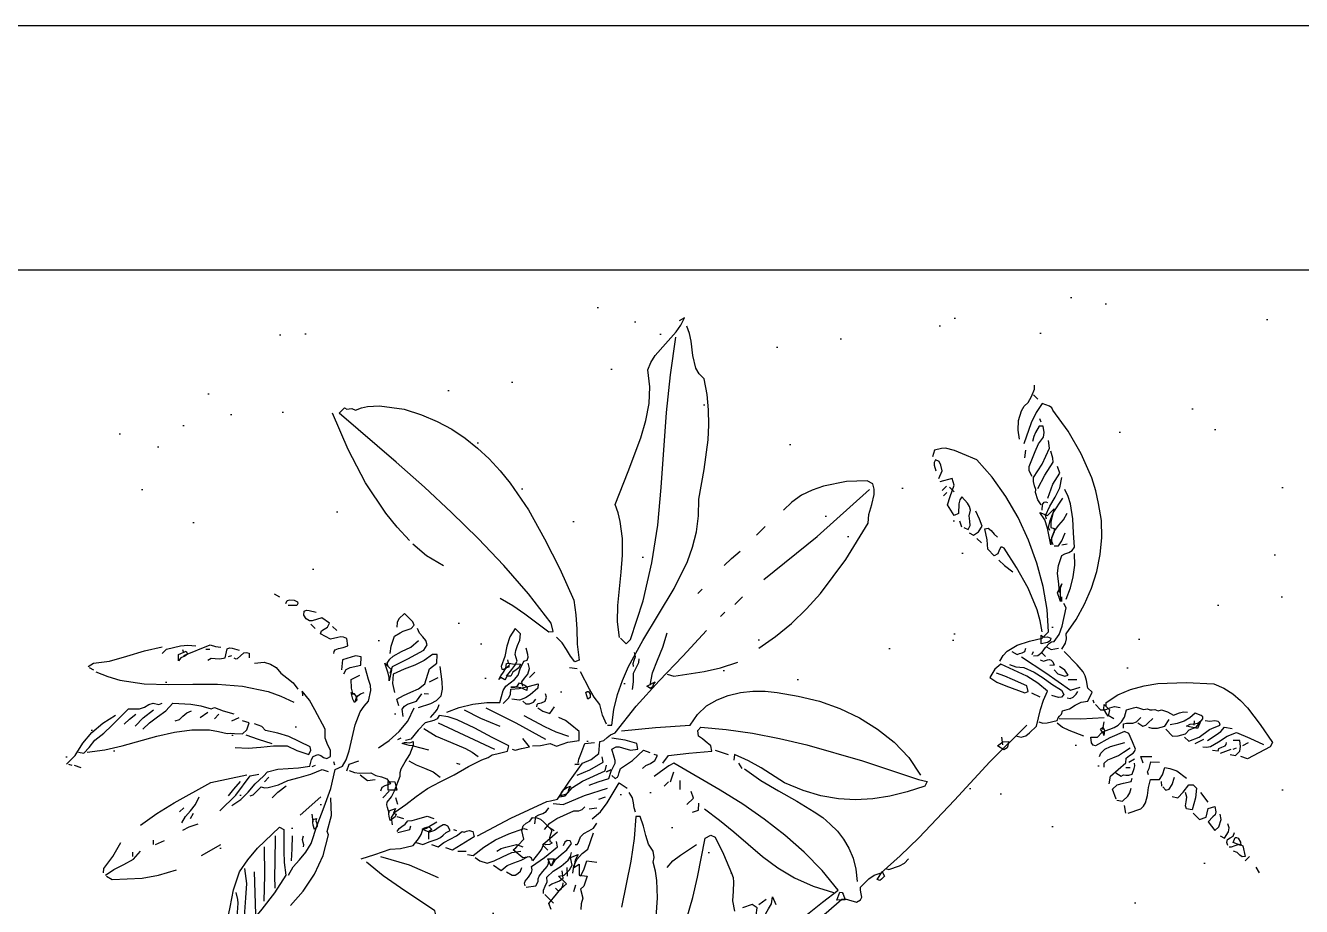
# Model space of a CAD drawing. Header units: inches. Extents: x 70 to 1974, y -315 to 363.
# Drawn here: x 1108.403 to 1108.925, y 212.257 to 212.618 of the extents above; entities that cross this region are included whole.
import ezdxf

# ---------------------------------------------------------------- set-up
doc = ezdxf.new("R2010")
doc.units = ezdxf.units.IN
doc.header["$MEASUREMENT"] = 0
doc.layers.add('DERAKHT', color=56, linetype='Continuous', lineweight=9)
doc.layers.add('PDF_0', color=3, linetype='Continuous')
doc.layers.add('Tree', color=91, linetype='Continuous')

# ---------------------------------------------------------------- blocks, each defined once
blk = doc.blocks.new('P057')
at = {"layer": 'Tree', "linetype": 'Continuous'}
for points in [[(-0.07204, 0.97209), (-0.07741, 0.97616), (-0.0825, 0.98139), (-0.08599, 0.98808), (-0.08687, 0.99201), (-0.08687, 0.99608), (-0.08817, 1.00088), (-0.09036, 1.0064), (-0.09254, 1.00858)], [(-0.08817, 1.00291), (-0.08352, 1.00291)], [(0.06086, 0.88383), (0.0597, 0.88892), (0.05796, 0.89182), (0.05504, 0.89415), (0.05286, 0.90695), (0.04923, 0.91945), (0.04443, 0.93167), (0.03847, 0.94315), (0.03135, 0.95391), (0.0232, 0.9638), (0.01389, 0.97252), (0.00357, 0.97994), (-0.00471, 0.98517), (-0.01358, 0.98983), (-0.03176, 0.99695), (-0.05066, 1.00189), (-0.06971, 1.00509), (-0.0716, 1.00567), (-0.07378, 1.00538), (-0.07887, 1.00291), (-0.07727, 0.99506), (-0.07451, 0.98706), (-0.06738, 0.97209)], [(-0.06971, 0.99258), (-0.07204, 0.9936)], [(-0.04572, 0.95929), (-0.05022, 0.9606), (-0.05255, 0.96278), (-0.05735, 0.97383), (-0.05953, 0.97979), (-0.0604, 0.98575), (-0.06258, 0.98866), (-0.06636, 0.99142), (-0.06854, 0.98924), (-0.06709, 0.98401), (-0.06593, 0.9811), (-0.06389, 0.97776)], [(-0.02609, 0.94896), (-0.03045, 0.94984), (-0.0354, 0.95246), (-0.03685, 0.9542), (-0.03946, 0.95551), (-0.04223, 0.95726), (-0.04455, 0.95929), (-0.04702, 0.97092), (-0.05139, 0.98328), (-0.05604, 0.98677)], [(-0.03641, 0.95595), (-0.03976, 0.96642), (-0.04223, 0.97776), (-0.04441, 0.97965), (-0.04921, 0.98241)], [(-0.02609, 0.95595), (-0.03074, 0.96613), (-0.03292, 0.97543), (-0.03758, 0.97776)], [(-0.01576, 0.94431), (-0.01824, 0.94562), (-0.02071, 0.95289), (-0.0226, 0.96045), (-0.02507, 0.96772), (-0.02958, 0.97427)], [(-0.05938, 0.96511), (-0.06287, 0.96962)], [(0.02975, 0.91247), (0.02509, 0.91654), (0.01855, 0.92149), (0.01506, 0.926), (0.01157, 0.93312), (0.0123, 0.93573), (0.01361, 0.93835), (0.01448, 0.94126), (0.01389, 0.94431), (0.00575, 0.95115), (-0.0021, 0.95827), (-0.01097, 0.96496), (-0.01606, 0.96758), (-0.02173, 0.96962)], [(-0.00791, 0.93995), (-0.01024, 0.94097), (-0.01315, 0.94548), (-0.01547, 0.95115), (-0.01824, 0.96395)], [(-0.02274, 0.94678), (-0.02551, 0.94984), (-0.0258, 0.95202), (-0.02522, 0.95304), (-0.02391, 0.95362)], [(0.00008, 0.93312), (-0.01038, 0.93995), (-0.0162, 0.94286), (-0.02274, 0.94431), (-0.01707, 0.94678), (-0.01707, 0.95362), (-0.01387, 0.94795), (-0.01184, 0.9449), (-0.00893, 0.94213), (-0.00675, 0.94329), (-0.00486, 0.94155), (-0.0037, 0.93864), (-0.00239, 0.93544), (0.00008, 0.93312)], [(0.00139, 0.93414), (-0.00108, 0.9353), (-0.00326, 0.93748), (-0.00544, 0.94228), (-0.00602, 0.94751), (-0.00632, 0.95289), (-0.00791, 0.95827)], [(0.11451, 0.87699), (0.11233, 0.87918), (0.11451, 0.88921), (0.11843, 0.8988), (0.12353, 0.90782), (0.12963, 0.91625), (0.14402, 0.93181), (0.15915, 0.94562), (0.16686, 0.94868), (0.17441, 0.95042), (0.18212, 0.951), (0.18968, 0.95071), (0.2051, 0.94853), (0.22094, 0.94562), (0.2221, 0.94213), (0.21644, 0.92381), (0.21178, 0.92149)], [(0.00241, 0.93414), (0.00474, 0.93646), (0.00386, 0.94082), (0.00139, 0.94678)], [(0.00575, 0.93879), (0.00822, 0.94213)], [(0.0344, 0.84486), (0.03324, 0.84951), (0.03309, 0.85402), (0.03527, 0.86245), (0.03963, 0.87088), (0.04472, 0.87918), (0.04472, 0.88601), (0.03222, 0.89692), (0.01797, 0.90695), (0.00241, 0.91596), (-0.01417, 0.92367), (-0.03147, 0.93006), (-0.04892, 0.93472), (-0.06636, 0.93777), (-0.08352, 0.93879), (-0.09443, 0.93442), (-0.10039, 0.93195), (-0.10635, 0.92847), (-0.10824, 0.92628), (-0.111, 0.92149), (-0.10867, 0.91698)], [(0.03673, 0.91247), (0.03309, 0.92061), (0.02873, 0.92803), (0.02349, 0.93486), (0.01724, 0.94097)], [(0.18561, 0.91247), (0.18721, 0.92003), (0.18794, 0.92425), (0.18779, 0.92847), (0.19244, 0.93181)], [(0.18663, 0.90665), (0.18881, 0.9084), (0.19041, 0.91087), (0.19215, 0.91756), (0.1939, 0.92498), (0.19681, 0.93181), (0.20684, 0.93588), (0.21745, 0.93995)], [(0.20713, 0.92847), (0.20844, 0.93312)], [(0.15784, 0.89633), (0.16496, 0.89633), (0.16787, 0.89953), (0.17063, 0.90433), (0.17049, 0.90854), (0.17282, 0.91349), (0.1718, 0.92149), (0.17078, 0.9225), (0.16933, 0.92221), (0.16496, 0.92032), (0.16453, 0.91523), (0.16322, 0.91029), (0.16089, 0.90549), (0.15784, 0.90098)], [(0.1718, 0.90215), (0.1763, 0.90215), (0.1795, 0.90985), (0.18095, 0.91931), (0.18227, 0.9228), (0.1843, 0.92716), (0.1827, 0.92803), (0.1814, 0.92803), (0.17922, 0.92657), (0.17703, 0.92381), (0.17412, 0.92149)], [(0.20495, 0.91698), (0.20844, 0.91931), (0.20844, 0.92381), (0.2064, 0.92672), (0.20277, 0.92963), (0.19928, 0.92614)], [(0.20379, 0.92149), (0.20495, 0.92381)], [(-0.09384, 0.90898), (-0.09603, 0.91465), (-0.09981, 0.91713), (-0.10257, 0.91814), (-0.10533, 0.91698), (-0.10475, 0.91494), (-0.1033, 0.91364), (-0.09937, 0.91131)], [(-0.05473, 0.89633), (-0.05139, 0.89749), (-0.05255, 0.90084), (-0.05502, 0.90287), (-0.05808, 0.9052), (-0.0604, 0.90898), (-0.06302, 0.91029), (-0.06578, 0.91101), (-0.07204, 0.91131), (-0.07145, 0.90869), (-0.06986, 0.90607), (-0.06505, 0.90098), (-0.06636, 0.89749), (-0.07538, 0.89967), (-0.07843, 0.90534), (-0.08222, 0.91349), (-0.08687, 0.91596), (-0.09152, 0.90782)], [(0.03512, 0.90826), (0.03367, 0.90898), (0.02888, 0.91131), (0.0264, 0.91814), (0.02786, 0.91509), (0.03018, 0.91262), (0.03512, 0.90826)], [(0.15682, 0.83788), (0.15348, 0.84253), (0.1545, 0.85751), (0.15232, 0.86027), (0.15261, 0.86333), (0.15333, 0.86667), (0.15318, 0.86827), (0.15232, 0.87002), (0.14694, 0.87234), (0.14068, 0.87467), (0.13733, 0.87351), (0.13297, 0.86245), (0.12948, 0.85067), (0.12803, 0.8498), (0.12585, 0.8501), (0.12251, 0.85285), (0.12599, 0.85634), (0.12599, 0.861), (0.12673, 0.86376), (0.12832, 0.86682), (0.12978, 0.87002), (0.1305, 0.87351), (0.1305, 0.87699), (0.12963, 0.88106), (0.12701, 0.88601), (0.12948, 0.89066), (0.13065, 0.89255), (0.13297, 0.89372), (0.13574, 0.89502), (0.13733, 0.89749), (0.13923, 0.89808), (0.14039, 0.89939), (0.1417, 0.90098), (0.14417, 0.90215), (0.14533, 0.90433), (0.14955, 0.90651), (0.1545, 0.90782), (0.15653, 0.91233), (0.15813, 0.91494), (0.16031, 0.91698)], [(0.16715, 0.90898), (0.16802, 0.91189), (0.16991, 0.91407), (0.17151, 0.9164), (0.1718, 0.91931), (0.17412, 0.91349), (0.16715, 0.90898)], [(0.17063, 0.91349), (0.16845, 0.91596)], [(0.19346, 0.91), (0.19681, 0.91247), (0.19594, 0.91436), (0.19681, 0.91654), (0.19782, 0.91901), (0.19768, 0.92032), (0.19681, 0.92149)], [(0.19928, 0.91247), (0.20277, 0.92032)], [(-0.0857, 0.90433), (-0.0857, 0.90898)], [(-0.08352, 0.91), (-0.07887, 0.91)], [(-0.08222, 0.90215), (-0.08222, 0.90564)], [(-0.04921, 0.89633), (-0.04572, 0.89749), (-0.04484, 0.90157), (-0.04572, 0.90665), (-0.05095, 0.90898), (-0.05706, 0.91131)], [(0.04138, 0.88252), (0.03469, 0.88732), (0.02713, 0.89153), (0.01099, 0.89808), (-0.00602, 0.90302), (-0.02274, 0.90665), (-0.02434, 0.90622), (-0.02492, 0.90534), (-0.0242, 0.90302), (-0.02304, 0.90026), (-0.02391, 0.89749), (-0.03074, 0.89749), (-0.03612, 0.90215), (-0.04325, 0.90665), (-0.04164, 0.90883), (-0.03888, 0.90913), (-0.0354, 0.90883), (-0.03205, 0.90898)], [(0.03571, 0.90898), (0.03324, 0.91131)], [(0.04937, 0.86536), (0.05156, 0.86783), (0.05214, 0.87176), (0.05141, 0.87626), (0.05112, 0.88048), (0.05156, 0.88238), (0.05286, 0.88383), (0.0517, 0.89023), (0.04894, 0.89619), (0.04138, 0.90782), (0.03789, 0.90898)], [(0.18095, 0.90433), (0.18314, 0.91131)], [(-0.05604, 0.89531), (-0.0604, 0.89749)], [(-0.04223, 0.89749), (-0.03758, 0.89749)], [(-0.01925, 0.89749), (-0.01329, 0.89764), (-0.00559, 0.8988)], [(0.13966, 0.88499), (0.14417, 0.88601), (0.14533, 0.88805), (0.14519, 0.89023), (0.14533, 0.89531)], [(0.14766, 0.88848), (0.14999, 0.8895), (0.15289, 0.8927), (0.15566, 0.89749), (0.1545, 0.90316)], [(0.13501, 0.87467), (0.13283, 0.87699), (0.13399, 0.87903), (0.13559, 0.88048), (0.13733, 0.88223), (0.1385, 0.88499), (0.1385, 0.8895)], [(0.04719, 0.87569), (0.04254, 0.88034), (0.04443, 0.88019), (0.0456, 0.88121), (0.0469, 0.88266), (0.04937, 0.88383), (0.05039, 0.88193), (0.04996, 0.87975), (0.04719, 0.87569)], [(0.05156, 0.87699), (0.05548, 0.87816), (0.05853, 0.88252)], [(0.08703, 0.83337), (0.08994, 0.83483), (0.09197, 0.8373), (0.09604, 0.84384), (0.09517, 0.84559), (0.09502, 0.84733), (0.09488, 0.84937), (0.09386, 0.85169), (0.09633, 0.85634), (0.0975, 0.86129), (0.09895, 0.86609), (0.10201, 0.87002), (0.09953, 0.87699), (0.09502, 0.87699), (0.09052, 0.88034), (0.08732, 0.88208), (0.08412, 0.8831), (0.07714, 0.88368), (0.06319, 0.88383)], [(0.08019, 0.87132), (0.08484, 0.87569)], [(0.10768, 0.87234), (0.1132, 0.87234), (0.11567, 0.87481), (0.11698, 0.87816), (0.11887, 0.88136), (0.12251, 0.88383)], [(0.12061, 0.87278), (0.11786, 0.87351), (0.11466, 0.87438), (0.11233, 0.87699), (0.11786, 0.87699), (0.12061, 0.87278)], [(0.17282, 0.86318), (0.17063, 0.86434), (0.16976, 0.86696), (0.16715, 0.87132), (0.1718, 0.87569)], [(0.18212, 0.83236), (0.18663, 0.84137), (0.18663, 0.84428), (0.18605, 0.8469), (0.18314, 0.85184), (0.1795, 0.85664), (0.1763, 0.86202), (0.18095, 0.86667), (0.18009, 0.87074), (0.17747, 0.87569), (0.18067, 0.87772), (0.18561, 0.88034), (0.19463, 0.8815)], [(0.18663, 0.86434), (0.18997, 0.86434), (0.19128, 0.86667), (0.19041, 0.87074), (0.18779, 0.87569)], [(0.19681, 0.86434), (0.2003, 0.86667), (0.20015, 0.87249), (0.19928, 0.87918), (0.20146, 0.8815), (0.20495, 0.8815), (0.2096, 0.87598), (0.21411, 0.86783), (0.21062, 0.86536), (0.20858, 0.86652), (0.20684, 0.869), (0.2048, 0.87176), (0.20146, 0.87351)], [(0.21862, 0.88034), (0.2096, 0.8815)], [(0.21644, 0.86667), (0.22327, 0.86667), (0.22559, 0.87132), (0.2221, 0.87699), (0.22429, 0.8815), (0.22777, 0.87918), (0.22894, 0.87743), (0.22879, 0.8751), (0.22894, 0.87002), (0.23708, 0.86885), (0.23723, 0.87307), (0.23461, 0.87816), (0.23126, 0.88034)], [(0.24275, 0.86885), (0.2461, 0.87002), (0.24493, 0.87554), (0.24319, 0.87801), (0.24043, 0.87918)], [(0.25177, 0.86783), (0.24959, 0.86885), (0.24843, 0.87088), (0.249, 0.87307), (0.24959, 0.87554), (0.24843, 0.87816)], [(0.25308, 0.87234), (0.25148, 0.87598), (0.2522, 0.8767), (0.25337, 0.87699), (0.25657, 0.87626), (0.2586, 0.87467), (0.25308, 0.87234)], [(0.25308, 0.86783), (0.25439, 0.86914), (0.25555, 0.87176), (0.25715, 0.87452), (0.25991, 0.87569), (0.26674, 0.87132), (0.26529, 0.86929), (0.26311, 0.86914), (0.26049, 0.86914), (0.25773, 0.86783)], [(-0.09937, 0.72461), (-0.09661, 0.73973), (-0.09515, 0.755), (-0.09486, 0.77056), (-0.09574, 0.78597), (-0.1001, 0.81723), (-0.10751, 0.8482), (-0.11173, 0.85315), (-0.11536, 0.85984), (-0.11958, 0.86638), (-0.12235, 0.86914), (-0.12584, 0.87132), (-0.13034, 0.87002), (-0.14081, 0.85867), (-0.15055, 0.84413), (-0.15448, 0.83613), (-0.15739, 0.8277), (-0.15884, 0.81912), (-0.15898, 0.81054)], [(-0.13281, 0.76358), (-0.12743, 0.81418), (-0.12467, 0.86667)], [(0.03571, 0.85634), (0.04007, 0.85751), (0.04079, 0.85925), (0.04196, 0.861), (0.04254, 0.86303), (0.04138, 0.86536)], [(0.04356, 0.85852), (0.06493, 0.86303), (0.08703, 0.86667), (0.09052, 0.87351)], [(0.04821, 0.86536), (0.04719, 0.86783)], [(0.05156, 0.87132), (0.05621, 0.87132)], [(0.05504, 0.86667), (0.05752, 0.86798), (0.05897, 0.87059), (0.05984, 0.87176), (0.06115, 0.87249), (0.0629, 0.87234), (0.06537, 0.87132), (0.06319, 0.86885)], [(0.06784, 0.86885), (0.07176, 0.86885), (0.0767, 0.87132), (0.07787, 0.87351), (0.07365, 0.87438), (0.06886, 0.87351)], [(0.08921, 0.861), (0.09124, 0.86216), (0.09212, 0.86464), (0.09226, 0.86769), (0.09168, 0.87002)], [(0.09604, 0.84602), (0.10768, 0.85722), (0.11916, 0.87002)], [(0.10637, 0.87234), (0.10419, 0.87351)], [(0.12018, 0.87351), (0.12483, 0.87467)], [(0.12483, 0.86318), (0.12134, 0.86783)], [(0.13733, 0.84718), (0.13632, 0.84951), (0.13632, 0.85387), (0.13792, 0.85824), (0.14315, 0.86783)], [(0.14533, 0.84384), (0.14315, 0.84602), (0.14345, 0.84966), (0.14504, 0.85358), (0.14679, 0.8578), (0.14766, 0.86202), (0.14882, 0.86783)], [(0.1638, 0.86667), (0.15915, 0.86885), (0.16496, 0.87467)], [(0.18561, 0.86434), (0.18314, 0.86667)], [(0.26893, 0.86885), (0.26893, 0.87351)], [(0.28288, 0.87002), (0.27823, 0.87132)], [(-0.17833, 0.657), (-0.18763, 0.66427), (-0.19606, 0.67285), (-0.21191, 0.69219), (-0.22005, 0.70178), (-0.22907, 0.71065), (-0.2391, 0.71851), (-0.24463, 0.72185), (-0.25073, 0.72461), (-0.2612, 0.74889), (-0.27226, 0.77347), (-0.27865, 0.7851), (-0.28592, 0.79571), (-0.29435, 0.80502), (-0.30439, 0.81272), (-0.30671, 0.8184), (-0.30817, 0.82421), (-0.30889, 0.83584), (-0.30947, 0.84777), (-0.31049, 0.85373), (-0.31253, 0.85969), (-0.31369, 0.85518)], [(-0.13834, 0.60437), (-0.13616, 0.60669), (-0.14328, 0.61599), (-0.14925, 0.62574), (-0.15419, 0.63577), (-0.15826, 0.64624), (-0.16451, 0.66761), (-0.16974, 0.68957), (-0.17527, 0.71153), (-0.18254, 0.73276), (-0.18748, 0.74308), (-0.19344, 0.75311), (-0.20072, 0.76256), (-0.20944, 0.77158), (-0.22223, 0.79019), (-0.2359, 0.80778), (-0.24332, 0.81607), (-0.25146, 0.82377), (-0.26018, 0.83119), (-0.27007, 0.83788), (-0.27531, 0.83788), (-0.27996, 0.83904), (-0.28839, 0.84413), (-0.29683, 0.85082), (-0.30162, 0.85387), (-0.30686, 0.85634)], [(0.04138, 0.8482), (0.04589, 0.85038), (0.05068, 0.85416), (0.05839, 0.85722), (0.0661, 0.85882), (0.07409, 0.86013), (0.08237, 0.86202), (0.08586, 0.861), (0.08601, 0.85824), (0.0847, 0.85664), (0.08019, 0.85416)], [(0.12846, 0.86042), (0.12716, 0.86129), (0.12353, 0.86202), (0.12353, 0.86434), (0.12614, 0.86362), (0.1276, 0.86172), (0.12846, 0.86042)], [(0.1545, 0.84718), (0.15915, 0.8482), (0.15973, 0.8501), (0.16104, 0.85126), (0.16264, 0.85271), (0.1638, 0.85518), (0.16191, 0.85911), (0.16074, 0.86085), (0.15915, 0.86202)], [(0.15566, 0.85969), (0.15682, 0.86434)], [(0.15682, 0.85518), (0.15915, 0.85751)], [(0.08237, 0.81389), (0.08586, 0.81607), (0.08761, 0.81912), (0.0879, 0.82261), (0.08819, 0.82989), (0.0815, 0.84079), (0.07801, 0.84733), (0.07554, 0.85416), (0.06624, 0.85329), (0.05679, 0.85111), (0.03673, 0.84384), (0.03614, 0.83788), (0.03789, 0.83105), (0.04414, 0.83221), (0.05068, 0.83497), (0.06435, 0.84137), (0.06537, 0.84384), (0.06188, 0.84602), (0.05097, 0.8418), (0.04516, 0.83962), (0.03905, 0.83672)], [(0.06784, 0.84486), (0.07452, 0.84718)], [(0.09735, 0.84253), (0.1023, 0.84312), (0.10724, 0.84471), (0.11786, 0.84951)], [(0.16845, 0.83337), (0.16148, 0.83672), (0.16148, 0.84137), (0.16394, 0.84559), (0.16715, 0.85067), (0.16598, 0.85285)], [(0.16947, 0.83337), (0.17282, 0.8357), (0.1731, 0.84108), (0.17253, 0.84398), (0.17063, 0.84718)], [(-0.17745, 0.657), (-0.17149, 0.657), (-0.17149, 0.66165), (-0.18501, 0.6887), (-0.20057, 0.71327), (-0.21744, 0.73625), (-0.23532, 0.75791), (-0.27196, 0.80022), (-0.28985, 0.82203), (-0.30686, 0.84486)], [(0.18095, 0.83105), (0.1763, 0.83454)], [(0.06537, 0.57456), (0.07031, 0.58954), (0.0735, 0.60509), (0.07554, 0.6208), (0.0767, 0.63635), (0.07816, 0.6381), (0.08048, 0.63941), (0.08586, 0.64232), (0.08703, 0.64566), (0.08615, 0.6477), (0.08412, 0.64915), (0.08179, 0.6506), (0.08019, 0.65249), (0.08019, 0.66122), (0.08107, 0.66573), (0.08354, 0.67067), (0.0847, 0.68971), (0.08499, 0.70906), (0.08383, 0.74773), (0.08237, 0.78655), (0.08237, 0.82538)], [(0.08019, 0.8024), (0.07554, 0.80589)], [(0.07787, 0.79891), (0.07874, 0.80385), (0.08136, 0.80705), (0.08339, 0.80458), (0.08412, 0.80299), (0.08354, 0.80022), (0.07787, 0.79891)], [(-0.16015, 0.78307), (-0.16015, 0.79208)], [(-0.16116, 0.74991), (-0.16102, 0.75747), (-0.16015, 0.76591)], [(-0.13499, 0.73494), (-0.13499, 0.74308), (-0.13499, 0.73494)], [(-0.12816, 0.60887), (-0.11202, 0.6285), (-0.09501, 0.64799), (-0.09676, 0.65744), (-0.09646, 0.6666), (-0.09413, 0.67547), (-0.0905, 0.68376), (-0.08556, 0.69175), (-0.07974, 0.69888), (-0.0732, 0.70542), (-0.06636, 0.71094), (-0.05328, 0.72025), (-0.03946, 0.72868), (-0.02478, 0.73566), (-0.00966, 0.74104), (0.0059, 0.74468), (0.0216, 0.74642), (0.0373, 0.74613), (0.05286, 0.74308)], [(-0.08919, 0.61353), (-0.09036, 0.6205), (-0.0809, 0.63257), (-0.06971, 0.64566), (-0.0732, 0.64799), (-0.07843, 0.6474), (-0.08134, 0.64726), (-0.08469, 0.64668), (-0.08817, 0.64915), (-0.08817, 0.65249), (-0.07363, 0.66471), (-0.05779, 0.67648), (-0.04078, 0.68797), (-0.02304, 0.69902), (0.01477, 0.71996), (0.05403, 0.73959), (0.0597, 0.74308), (0.06086, 0.73959), (0.05461, 0.72723), (0.04778, 0.71574), (0.04022, 0.70527), (0.03163, 0.69568), (0.02204, 0.68724), (0.01128, 0.67954), (-0.00093, 0.67299), (-0.01474, 0.66732), (-0.03496, 0.66296), (-0.04543, 0.65991), (-0.05604, 0.65598), (-0.05357, 0.65249)], [(-0.16015, 0.72127), (-0.16015, 0.72592)], [(-0.13616, 0.72127), (-0.13616, 0.72592)], [(-0.14866, 0.47744), (-0.14038, 0.50433), (-0.13034, 0.53224), (-0.12859, 0.53442), (-0.12584, 0.53908), (-0.12903, 0.55478), (-0.13151, 0.57121), (-0.12903, 0.57761), (-0.12816, 0.58488), (-0.13383, 0.59172), (-0.13223, 0.59448), (-0.13208, 0.59768), (-0.13179, 0.60102), (-0.13034, 0.60437), (-0.13339, 0.62952), (-0.13456, 0.65496), (-0.13514, 0.68056), (-0.13616, 0.70629)], [(-0.13383, 0.66282), (-0.12932, 0.66514), (-0.11566, 0.68361), (-0.10911, 0.69422), (-0.10286, 0.70629)], [(0.08354, 0.67532), (0.08586, 0.67663), (0.0895, 0.68419), (0.09066, 0.68826), (0.09052, 0.69248)], [(-0.26193, 0.61483), (-0.25146, 0.6176), (-0.2407, 0.61963), (-0.2186, 0.62268), (-0.21642, 0.62516), (-0.22195, 0.6285), (-0.24942, 0.63199), (-0.27705, 0.63388), (-0.30482, 0.63461), (-0.3326, 0.63432), (-0.36037, 0.6333), (-0.38828, 0.63155), (-0.44412, 0.62734), (-0.44412, 0.63301), (-0.44223, 0.63359), (-0.44121, 0.6349), (-0.4399, 0.6365), (-0.43728, 0.63766), (-0.43525, 0.64203), (-0.43278, 0.64595), (-0.42681, 0.65249), (-0.41955, 0.65816), (-0.41199, 0.66383), (-0.40006, 0.66994), (-0.38828, 0.6746), (-0.3765, 0.67823), (-0.36473, 0.68056), (-0.35281, 0.68186), (-0.34103, 0.6823), (-0.32911, 0.68186), (-0.31733, 0.68056), (-0.29348, 0.67619), (-0.26978, 0.6695), (-0.24593, 0.66151), (-0.22195, 0.65249), (-0.21322, 0.64595), (-0.20522, 0.63868), (-0.19708, 0.63112), (-0.18763, 0.62385), (-0.18894, 0.6205), (-0.19417, 0.62123), (-0.19984, 0.62268), (-0.20566, 0.62399), (-0.21177, 0.62385)], [(-0.13718, 0.64799), (-0.14241, 0.65569), (-0.14633, 0.665), (-0.15041, 0.67474), (-0.15564, 0.68448)], [(-0.04325, 0.65351), (-0.02856, 0.65598), (-0.01373, 0.65976), (0.00125, 0.66412), (0.01608, 0.66776), (0.02364, 0.66907), (0.03106, 0.66965), (0.03861, 0.66965), (0.04603, 0.66863), (0.05359, 0.66675), (0.06101, 0.66369), (0.06828, 0.65933), (0.07554, 0.65351)], [(0.08484, 0.66514), (0.08354, 0.67198), (0.08703, 0.67067), (0.08717, 0.66761), (0.08688, 0.66587), (0.08484, 0.66514)], [(-0.15564, 0.64915), (-0.15739, 0.65031), (-0.15855, 0.65264), (-0.15986, 0.6554), (-0.16248, 0.657)], [(-0.14401, 0.63635), (-0.14764, 0.64101), (-0.15215, 0.64566), (-0.15404, 0.65119), (-0.15492, 0.6538), (-0.1568, 0.65598)], [(-0.13834, 0.64566), (-0.13616, 0.65249), (-0.13587, 0.65046), (-0.13499, 0.64828), (-0.13514, 0.64639), (-0.13834, 0.64566)], [(-0.06854, 0.64799), (-0.05938, 0.65249)], [(-0.04455, 0.65249), (-0.04921, 0.65351)], [(0.06188, 0.54155), (0.06784, 0.55275), (0.0661, 0.55638), (0.06522, 0.55987), (0.0645, 0.56729), (0.06304, 0.575), (0.06144, 0.57892), (0.05853, 0.5827), (0.06377, 0.59637), (0.06653, 0.61018), (0.06813, 0.62429), (0.07002, 0.63883), (0.05112, 0.64086), (0.03207, 0.64115), (0.01288, 0.63999), (-0.00632, 0.63752), (-0.02551, 0.63403), (-0.04484, 0.62967), (-0.08352, 0.6192), (-0.08469, 0.61542), (-0.08556, 0.61106), (-0.08687, 0.60204)], [(0.07452, 0.63301), (0.07205, 0.63883), (0.07322, 0.63985), (0.07467, 0.63955), (0.07889, 0.63766), (0.07452, 0.63301)], [(-0.04325, 0.61134), (-0.02943, 0.61338), (-0.01562, 0.61469), (0.0123, 0.61687), (0.0264, 0.61905), (0.0405, 0.6224), (0.05476, 0.62778), (0.06886, 0.63534)], [(-0.34001, 0.59739), (-0.35353, 0.59797), (-0.36706, 0.59927), (-0.39366, 0.60451), (-0.42042, 0.61294), (-0.44761, 0.62385)], [(-0.18894, 0.61483), (-0.18428, 0.61818)], [(-0.13965, 0.60437), (-0.14648, 0.60698), (-0.15331, 0.61134), (-0.16015, 0.61207), (-0.16698, 0.61396), (-0.1808, 0.61818)], [(-0.16248, 0.60771), (-0.16713, 0.61018), (-0.16684, 0.61149), (-0.16611, 0.61207), (-0.16393, 0.61163), (-0.16218, 0.60989), (-0.16248, 0.60771)], [(-0.11653, 0.56307), (-0.11362, 0.56962), (-0.10969, 0.57688), (-0.11217, 0.58212), (-0.11435, 0.58837), (-0.1158, 0.58983), (-0.11813, 0.59113), (-0.12351, 0.59404), (-0.12249, 0.59739), (-0.12089, 0.59913), (-0.11856, 0.60044), (-0.11318, 0.60335), (-0.10969, 0.60771), (-0.11318, 0.61018), (-0.12118, 0.60582), (-0.12932, 0.59986)], [(-0.10969, 0.58023), (-0.10635, 0.58023), (-0.10562, 0.58226), (-0.1062, 0.58386), (-0.10751, 0.58561), (-0.10867, 0.58837), (-0.10664, 0.59884), (-0.10635, 0.61018), (-0.10184, 0.61236)], [(-0.09719, 0.59986), (-0.09704, 0.60335), (-0.09574, 0.60684), (-0.09486, 0.61062), (-0.09603, 0.61483), (-0.09835, 0.61353)], [(-0.07538, 0.60771), (-0.07887, 0.61483)], [(-0.06636, 0.60887), (-0.07102, 0.61353)], [(-0.05473, 0.60437), (-0.05473, 0.61134), (-0.05938, 0.61353)], [(-0.0479, 0.60335), (-0.04572, 0.60771), (-0.04921, 0.61134)], [(-0.33652, 0.59739), (-0.32314, 0.5984), (-0.30904, 0.60204)], [(-0.21744, 0.57688), (-0.21816, 0.58328), (-0.2186, 0.58706), (-0.21976, 0.59055), (-0.22427, 0.59303), (-0.22616, 0.5955), (-0.22776, 0.59899), (-0.2295, 0.60291), (-0.23227, 0.60669), (-0.23794, 0.60669), (-0.23649, 0.59957), (-0.233, 0.59303), (-0.22878, 0.58648), (-0.22543, 0.57921), (-0.22354, 0.57819), (-0.22267, 0.57936), (-0.22195, 0.58168), (-0.22078, 0.58372)], [(-0.23009, 0.52657), (-0.22587, 0.53559), (-0.22034, 0.54446), (-0.21395, 0.55275), (-0.20711, 0.55973), (-0.21177, 0.56772), (-0.21249, 0.57136), (-0.21206, 0.57529), (-0.21147, 0.5795), (-0.21177, 0.58372), (-0.2141, 0.58808), (-0.21642, 0.59404), (-0.21511, 0.59637), (-0.21613, 0.5984), (-0.21773, 0.59972), (-0.22195, 0.60204)], [(-0.07654, 0.60669), (-0.07654, 0.60204), (-0.07654, 0.60669)], [(0.00503, 0.5446), (-0.00268, 0.55842), (-0.01097, 0.57165), (-0.0274, 0.59637), (-0.02609, 0.60088), (-0.02274, 0.60204), (-0.00937, 0.59739), (0.00474, 0.59172), (0.00794, 0.59026), (0.01055, 0.58808), (0.01521, 0.58299), (0.02001, 0.57776), (0.0264, 0.57339)], [(0.04603, 0.56438), (0.04937, 0.56554), (0.04966, 0.57485), (0.04909, 0.57979), (0.04719, 0.58488), (0.04429, 0.58852), (0.04312, 0.59244), (0.04196, 0.59666), (0.03905, 0.60088), (0.04472, 0.5987)], [(-0.21976, 0.57121), (-0.22064, 0.57412), (-0.22107, 0.57747), (-0.22195, 0.58081), (-0.22427, 0.58372), (-0.22296, 0.58532), (-0.22078, 0.58677), (-0.21642, 0.59055), (-0.21526, 0.58793), (-0.21569, 0.58532), (-0.21628, 0.58241), (-0.21511, 0.57921), (-0.21715, 0.57718), (-0.21656, 0.57543), (-0.21642, 0.57427), (-0.21976, 0.57339), (-0.21976, 0.57121)], [(-0.20362, 0.58023), (-0.20639, 0.58212), (-0.20697, 0.58532), (-0.20741, 0.58924), (-0.20944, 0.59303), (-0.21293, 0.59521)], [(-0.20479, 0.56089), (-0.20479, 0.56671), (-0.2058, 0.56962), (-0.20828, 0.57237), (-0.20435, 0.57718), (-0.20013, 0.58372), (-0.19679, 0.58954), (-0.19461, 0.58706), (-0.19505, 0.57965), (-0.19606, 0.57543), (-0.19795, 0.57121), (-0.2026, 0.56772)], [(-0.20479, 0.58837), (-0.20479, 0.59404)], [(0.03571, 0.58954), (0.03673, 0.59637)], [(-0.22325, 0.58488), (-0.22543, 0.58619)], [(-0.22195, 0.58488), (-0.22195, 0.57921), (-0.22195, 0.58488)], [(-0.20944, 0.57339), (-0.20741, 0.57558), (-0.20653, 0.57776), (-0.20711, 0.58023), (-0.20319, 0.58198), (-0.20101, 0.58226), (-0.19926, 0.58023), (-0.20377, 0.57834), (-0.20624, 0.57674), (-0.20828, 0.57456), (-0.20944, 0.57339)], [(-0.19577, 0.57237), (-0.19272, 0.57267), (-0.19068, 0.57456), (-0.18967, 0.57747), (-0.18995, 0.58023)], [(-0.18545, 0.57688), (-0.18632, 0.57819), (-0.18632, 0.57936), (-0.18501, 0.58154), (-0.184, 0.58416), (-0.18545, 0.58706), (-0.18763, 0.58837)], [(-0.18428, 0.57688), (-0.17992, 0.57776), (-0.17498, 0.58023), (-0.17614, 0.58619)], [(-0.16713, 0.55406), (-0.16291, 0.55842), (-0.15898, 0.56438), (-0.15433, 0.56656), (-0.15026, 0.57456), (-0.14532, 0.58154), (-0.14997, 0.58619), (-0.15855, 0.58532), (-0.16306, 0.58459), (-0.16815, 0.5827)], [(-0.13383, 0.56889), (-0.13572, 0.57136), (-0.13718, 0.575), (-0.14066, 0.5827), (-0.13616, 0.58837)], [(-0.12816, 0.56205), (-0.12423, 0.5715), (-0.12118, 0.5827), (-0.12467, 0.58488)], [(-0.12584, 0.54155), (-0.12351, 0.5449), (-0.12409, 0.55304), (-0.12205, 0.56162), (-0.11566, 0.57921), (-0.11784, 0.5827)], [(-0.11435, 0.57921), (-0.11318, 0.5827), (-0.11435, 0.57921)], [(-0.09719, 0.54708), (-0.09661, 0.55508), (-0.09777, 0.56322), (-0.10184, 0.58023), (-0.09501, 0.58154)], [(-0.07785, 0.57339), (-0.0809, 0.575), (-0.08381, 0.57732), (-0.08701, 0.57936), (-0.09152, 0.58023)], [(-0.03205, 0.56089), (-0.03248, 0.56729), (-0.03147, 0.57427), (-0.02856, 0.58837)], [(0.04472, 0.55173), (0.04254, 0.55406), (0.04342, 0.55667), (0.04603, 0.56089), (0.04254, 0.56656), (0.04225, 0.56918), (0.04298, 0.5718), (0.04603, 0.57805), (0.04545, 0.57936), (0.04399, 0.58023), (0.04007, 0.5827), (0.03673, 0.58706), (0.03222, 0.58619), (0.02888, 0.57921)], [(-0.18763, 0.56554), (-0.17091, 0.57049), (-0.16204, 0.57368), (-0.15331, 0.57805)], [(-0.12584, 0.53457), (-0.12002, 0.53908), (-0.11348, 0.55522), (-0.10533, 0.57121)], [(-0.00457, 0.5209), (-0.02114, 0.53981), (-0.0306, 0.54868), (-0.03612, 0.55275), (-0.04223, 0.55624), (-0.04412, 0.55914), (-0.0479, 0.56205), (-0.05415, 0.56336), (-0.06011, 0.56642), (-0.06622, 0.57019), (-0.0732, 0.57339), (-0.07538, 0.57121), (-0.06476, 0.55871), (-0.05459, 0.54504), (-0.0351, 0.51582)], [(-0.21177, 0.54941), (-0.18806, 0.5574), (-0.16364, 0.56438)], [(-0.13499, 0.56656), (-0.13281, 0.56889), (-0.13499, 0.56656)], [(-0.10402, 0.56089), (-0.10184, 0.56554)], [(-0.29072, 0.52774), (-0.29406, 0.5321), (-0.29755, 0.53908), (-0.29639, 0.54373), (-0.29567, 0.54635), (-0.29421, 0.54896), (-0.2929, 0.55188), (-0.2929, 0.55522), (-0.29552, 0.55624), (-0.29828, 0.55624), (-0.30439, 0.55624), (-0.30439, 0.55057), (-0.30337, 0.54766), (-0.30104, 0.5449)], [(-0.28039, 0.51742), (-0.28258, 0.52192), (-0.27865, 0.53414), (-0.27472, 0.54708), (-0.27574, 0.55173), (-0.2788, 0.55333), (-0.28229, 0.55347), (-0.28592, 0.55377), (-0.28941, 0.55522)], [(-0.25859, 0.50477), (-0.26324, 0.50709), (-0.26164, 0.51247), (-0.25931, 0.51815), (-0.25727, 0.52396), (-0.25641, 0.52992), (-0.26193, 0.54024), (-0.26106, 0.54708), (-0.26542, 0.55173), (-0.26789, 0.54941), (-0.26905, 0.54184), (-0.27167, 0.53442), (-0.27516, 0.52672), (-0.27821, 0.51843), (-0.27371, 0.51305), (-0.26789, 0.50942)], [(-0.17614, 0.54155), (-0.17396, 0.54257), (-0.17149, 0.54664), (-0.16815, 0.55173), (-0.17614, 0.55275)], [(-0.12584, 0.54257), (-0.12714, 0.54475), (-0.12758, 0.54723), (-0.12714, 0.55013), (-0.12584, 0.55275), (-0.12511, 0.54984), (-0.12409, 0.5481), (-0.1238, 0.54621), (-0.12584, 0.54257)], [(-0.10402, 0.55057), (-0.10068, 0.55522)], [(-0.28505, 0.51974), (-0.28723, 0.5209), (-0.28796, 0.52439), (-0.28781, 0.52774), (-0.28578, 0.53472), (-0.28331, 0.54184), (-0.28258, 0.54941)], [(-0.24724, 0.51407), (-0.24303, 0.52265), (-0.24157, 0.5273), (-0.24143, 0.53224), (-0.24448, 0.53646), (-0.24855, 0.5401), (-0.25757, 0.54708)], [(-0.22195, 0.5369), (-0.20915, 0.54111), (-0.19461, 0.54708)], [(-0.11653, 0.51625), (-0.11711, 0.52236), (-0.11595, 0.52847), (-0.111, 0.54155), (-0.10838, 0.54417), (-0.10737, 0.54678), (-0.10751, 0.54941)], [(-0.09254, 0.52439), (-0.09152, 0.52541), (-0.09181, 0.52687), (-0.09384, 0.53123), (-0.09399, 0.53487), (-0.09268, 0.53879), (-0.09152, 0.54286), (-0.09254, 0.54708)], [(-0.25509, 0.53341), (-0.25291, 0.54024)], [(-0.19926, 0.43847), (-0.20362, 0.44181), (-0.20479, 0.44646), (-0.2029, 0.45621), (-0.20174, 0.4661), (-0.19999, 0.47627), (-0.19679, 0.48645), (-0.19301, 0.49749), (-0.18995, 0.50942), (-0.18763, 0.51625), (-0.18632, 0.51988), (-0.18428, 0.52439), (-0.18356, 0.52803), (-0.18167, 0.53108), (-0.17745, 0.53806), (-0.17963, 0.54155), (-0.19272, 0.53705), (-0.20682, 0.53283), (-0.22049, 0.52803), (-0.22674, 0.52483), (-0.23227, 0.5209), (-0.23154, 0.51785), (-0.23241, 0.51523), (-0.23576, 0.50942), (-0.23561, 0.50186), (-0.23459, 0.49343), (-0.23692, 0.48994)], [(-0.07887, 0.50811), (-0.08192, 0.51233), (-0.08381, 0.51756), (-0.08425, 0.52338), (-0.08352, 0.52875), (-0.08919, 0.54024)], [(-0.25073, 0.50128), (-0.25509, 0.50477), (-0.25539, 0.50738), (-0.2548, 0.51), (-0.25175, 0.51625), (-0.25291, 0.52309)], [(-0.25175, 0.52439), (-0.24942, 0.52657)], [(-0.23576, 0.51509), (-0.23605, 0.52033), (-0.23634, 0.52323), (-0.23794, 0.52657)], [(-0.22892, 0.51625), (-0.18545, 0.53224)], [(-0.12467, 0.51407), (-0.12816, 0.51843), (-0.12743, 0.52105), (-0.12612, 0.52382), (-0.12525, 0.52672), (-0.12584, 0.52992)], [(-0.09384, 0.50128), (-0.09501, 0.50651), (-0.09472, 0.51175), (-0.09413, 0.51727), (-0.09501, 0.52309), (-0.09719, 0.52367), (-0.09879, 0.52236), (-0.09923, 0.52018), (-0.09835, 0.51742)], [(-0.0732, 0.51058), (-0.07465, 0.51582), (-0.07785, 0.52192), (-0.07204, 0.52657)], [(-0.27691, 0.51276), (-0.2785, 0.51451), (-0.28141, 0.51625), (-0.28839, 0.51974), (-0.28156, 0.51974), (-0.27691, 0.51276)], [(-0.23357, 0.50593), (-0.22296, 0.5084), (-0.2122, 0.51276), (-0.20101, 0.51727), (-0.19548, 0.51887), (-0.18995, 0.51974)], [(-0.12249, 0.48892), (-0.12205, 0.49154), (-0.12235, 0.49415), (-0.12249, 0.50026), (-0.12816, 0.50375), (-0.1299, 0.50695), (-0.12961, 0.50985), (-0.12874, 0.51291), (-0.12932, 0.51625), (-0.12685, 0.51843), (-0.12409, 0.5196), (-0.12089, 0.5196), (-0.11318, 0.51974), (-0.11187, 0.51887), (-0.11085, 0.51669), (-0.10955, 0.51451), (-0.10751, 0.51276), (-0.1062, 0.5132), (-0.10562, 0.51291), (-0.10606, 0.51087), (-0.10781, 0.50884), (-0.10969, 0.50811), (-0.1081, 0.50477), (-0.10766, 0.50215), (-0.10635, 0.49343), (-0.10838, 0.49429), (-0.11013, 0.49387), (-0.11318, 0.48994), (-0.12249, 0.48892)], [(-0.11566, 0.51974), (-0.111, 0.5209)], [(-0.10969, 0.50709), (-0.10867, 0.52192)], [(-0.09719, 0.47627), (-0.09879, 0.47744), (-0.09966, 0.47889), (-0.1001, 0.48267), (-0.10082, 0.48674), (-0.10199, 0.48849), (-0.10402, 0.48994), (-0.10199, 0.50157), (-0.10068, 0.51407), (-0.10402, 0.51625)], [(-0.08352, 0.48209), (-0.08527, 0.48383), (-0.08643, 0.48674), (-0.08774, 0.48994), (-0.09036, 0.49241), (-0.09007, 0.4988), (-0.08861, 0.50579), (-0.08803, 0.51262), (-0.08876, 0.51582), (-0.09036, 0.51843)], [(-0.07116, 0.47758), (-0.07538, 0.47962), (-0.0764, 0.48849), (-0.07683, 0.49357), (-0.07654, 0.4991), (-0.08469, 0.4991), (-0.08222, 0.50259), (-0.08222, 0.50811), (-0.08338, 0.51203), (-0.08817, 0.51509), (-0.0857, 0.5209), (-0.08425, 0.51625), (-0.0812, 0.5116), (-0.08003, 0.51625), (-0.07436, 0.51058), (-0.06971, 0.51407), (-0.06753, 0.51), (-0.06622, 0.50709), (-0.06636, 0.50375), (-0.0604, 0.50026), (-0.05822, 0.49648), (-0.05546, 0.49314)], [(-0.372, 0.4991), (-0.37302, 0.50128), (-0.37185, 0.50302), (-0.36953, 0.5052), (-0.36676, 0.50608), (-0.36575, 0.50534), (-0.36516, 0.50375), (-0.36967, 0.4991)], [(-0.32053, 0.49793), (-0.3214, 0.49924), (-0.32154, 0.50055), (-0.32053, 0.50316), (-0.31863, 0.50608), (-0.31718, 0.50942), (-0.32154, 0.51276), (-0.32401, 0.5116), (-0.32547, 0.51044), (-0.32678, 0.50855), (-0.32968, 0.50375), (-0.33768, 0.50128), (-0.33884, 0.50331), (-0.33827, 0.50564), (-0.33754, 0.5084), (-0.3387, 0.5116), (-0.34553, 0.51058), (-0.34902, 0.50375), (-0.35034, 0.50229), (-0.35324, 0.50171), (-0.35644, 0.50244), (-0.35833, 0.50477), (-0.35775, 0.50636), (-0.35615, 0.50767), (-0.3515, 0.51058)], [(-0.33535, 0.5116), (-0.33085, 0.5116)], [(-0.30439, 0.49241), (-0.3054, 0.49604), (-0.30439, 0.4991), (-0.30003, 0.50593), (-0.30439, 0.51058), (-0.30788, 0.50811), (-0.31253, 0.4991), (-0.30788, 0.49343)], [(-0.22762, 0.35733), (-0.22936, 0.36417), (-0.22994, 0.37115), (-0.23052, 0.37842), (-0.23227, 0.38598), (-0.23867, 0.39863), (-0.24463, 0.412), (-0.25088, 0.42538), (-0.25859, 0.43745), (-0.25641, 0.44312), (-0.25786, 0.44836), (-0.26106, 0.45461), (-0.27152, 0.47162), (-0.27574, 0.48107), (-0.27676, 0.48616), (-0.27691, 0.4911), (-0.28156, 0.49793), (-0.28432, 0.50041), (-0.28854, 0.50259), (-0.29639, 0.50709)], [(-0.24724, 0.47177), (-0.2455, 0.48136), (-0.24477, 0.49125), (-0.24579, 0.50142), (-0.24942, 0.5116)], [(-0.19795, 0.50477), (-0.19577, 0.50593)], [(-0.14401, 0.46246), (-0.14066, 0.46493), (-0.13936, 0.47497), (-0.13703, 0.485), (-0.13325, 0.49517), (-0.12816, 0.50593), (-0.12584, 0.50709)], [(-0.10867, 0.50709), (-0.10402, 0.50709)], [(-0.09384, 0.50026), (-0.09937, 0.50259), (-0.09603, 0.50593), (-0.09384, 0.50026)], [(-0.08003, 0.50375), (-0.08469, 0.50811)], [(-0.38334, 0.49793), (-0.37897, 0.4991)], [(-0.34801, 0.50128), (-0.34335, 0.50128)], [(-0.28839, 0.48645), (-0.2929, 0.48907), (-0.29755, 0.49343), (-0.29537, 0.50026)], [(-0.20711, 0.44312), (-0.21104, 0.44501), (-0.21278, 0.44618), (-0.21395, 0.44777), (-0.21453, 0.45272), (-0.21613, 0.45766), (-0.22078, 0.46828), (-0.22282, 0.47031), (-0.22427, 0.47264), (-0.22587, 0.47846), (-0.22718, 0.48485), (-0.23009, 0.4911), (-0.21976, 0.49692)], [(-0.13034, 0.47962), (-0.12961, 0.4834), (-0.12772, 0.4866), (-0.12351, 0.49343), (-0.119, 0.49561)], [(-0.09603, 0.47627), (-0.09152, 0.48209), (-0.09254, 0.48543), (-0.09413, 0.48688), (-0.09501, 0.48878), (-0.09545, 0.49314), (-0.09574, 0.49808), (-0.09661, 0.50041), (-0.09835, 0.50259)], [(-0.08469, 0.48892), (-0.0841, 0.49154), (-0.08294, 0.49415), (-0.08177, 0.49706), (-0.0812, 0.50026), (-0.0857, 0.50375)], [(-0.08003, 0.4911), (-0.07712, 0.4911), (-0.0764, 0.49328), (-0.07727, 0.49619), (-0.07887, 0.49793)], [(-0.06854, 0.4991), (-0.07102, 0.50375)], [(-0.28374, 0.48311), (-0.28636, 0.48398), (-0.29072, 0.48645), (-0.28868, 0.48747), (-0.28592, 0.48703), (-0.28374, 0.48543), (-0.28374, 0.48311)], [(-0.28374, 0.48427), (-0.28505, 0.48616), (-0.28549, 0.48834), (-0.28505, 0.49081), (-0.28374, 0.49343)], [(-0.24143, 0.48645), (-0.24041, 0.48892)], [(-0.23692, 0.48645), (-0.23634, 0.48834), (-0.23503, 0.48951), (-0.23343, 0.49096), (-0.23227, 0.49343), (-0.23009, 0.4911), (-0.23227, 0.48921), (-0.23692, 0.48645)], [(-0.22427, 0.48093), (-0.21831, 0.48267), (-0.2122, 0.48543), (-0.2058, 0.4879), (-0.19926, 0.48892)], [(-0.13834, 0.46493), (-0.13426, 0.4658), (-0.12932, 0.46828), (-0.12656, 0.47322), (-0.12438, 0.47976), (-0.12176, 0.48674), (-0.11784, 0.49241)], [(-0.12467, 0.4706), (-0.11784, 0.47177), (-0.1174, 0.47744), (-0.11522, 0.48252), (-0.11275, 0.48776), (-0.111, 0.49343)], [(-0.16815, 0.44879), (-0.16364, 0.45112), (-0.16291, 0.45635), (-0.16131, 0.46144), (-0.15971, 0.46667), (-0.15898, 0.47177), (-0.15767, 0.47249), (-0.15695, 0.47424), (-0.15579, 0.47613), (-0.15331, 0.47744), (-0.14997, 0.47526), (-0.15433, 0.45679), (-0.15898, 0.45461)], [(-0.11435, 0.47395), (-0.10969, 0.47526), (-0.10824, 0.47671), (-0.10751, 0.47889), (-0.10751, 0.48165), (-0.10867, 0.48427)], [(-0.08222, 0.48209), (-0.0732, 0.48209)], [(-0.17745, 0.44181), (-0.1728, 0.44428), (-0.17091, 0.44893), (-0.16815, 0.45461), (-0.16713, 0.45723), (-0.16698, 0.45984), (-0.16684, 0.46275), (-0.16582, 0.46595), (-0.16931, 0.46711), (-0.17134, 0.46639), (-0.17251, 0.46522), (-0.17352, 0.46202), (-0.17411, 0.4578), (-0.17614, 0.45344), (-0.1728, 0.44995)], [(-0.16466, 0.46828), (-0.16248, 0.46929)], [(-0.35717, 0.45112), (-0.35252, 0.45679), (-0.3483, 0.45897), (-0.34335, 0.46028), (-0.33798, 0.4597), (-0.3323, 0.46028), (-0.32634, 0.461), (-0.32053, 0.46028)], [(-0.29406, 0.36417), (-0.29261, 0.37202), (-0.29261, 0.37972), (-0.29304, 0.38787), (-0.2929, 0.3963), (-0.2929, 0.40066), (-0.28883, 0.4075), (-0.28403, 0.41331), (-0.2788, 0.41913), (-0.27356, 0.42597), (-0.27632, 0.43033), (-0.27705, 0.4328), (-0.27574, 0.43629), (-0.27356, 0.43731), (-0.27095, 0.43774), (-0.26877, 0.4389), (-0.26789, 0.44181), (-0.27124, 0.4453), (-0.27531, 0.44661), (-0.28039, 0.44879), (-0.28505, 0.45344), (-0.3006, 0.45824), (-0.3086, 0.46057), (-0.31718, 0.46144), (-0.31471, 0.45911)], [(-0.25073, 0.44428), (-0.24681, 0.44618), (-0.2439, 0.4485), (-0.23794, 0.45461), (-0.23401, 0.45577), (-0.23037, 0.4581), (-0.2266, 0.45984), (-0.22195, 0.45911), (-0.22383, 0.45505), (-0.22442, 0.45257), (-0.22325, 0.44995)], [(-0.21976, 0.45461), (-0.22427, 0.45911), (-0.22078, 0.46246), (-0.21511, 0.45911), (-0.21976, 0.45461)], [(-0.19795, 0.40415), (-0.19287, 0.41361), (-0.18763, 0.42466), (-0.18254, 0.43033), (-0.17745, 0.43847), (-0.17818, 0.44487), (-0.1789, 0.44865), (-0.1808, 0.45213), (-0.17949, 0.45475), (-0.17905, 0.45752), (-0.17745, 0.46362)], [(-0.1933, 0.43745), (-0.19374, 0.44007), (-0.19344, 0.44269), (-0.19301, 0.44559), (-0.1933, 0.44879), (-0.19112, 0.45112), (-0.18938, 0.45432), (-0.18545, 0.46144), (-0.1808, 0.46362)], [(-0.18123, 0.45199), (-0.1808, 0.45388), (-0.17949, 0.45635), (-0.17818, 0.45693), (-0.17614, 0.45679), (-0.17658, 0.45403), (-0.17861, 0.45301), (-0.18123, 0.45199)], [(-0.15099, 0.45911), (-0.14648, 0.46362)], [(-0.43612, 0.36286), (-0.42725, 0.36679), (-0.41911, 0.37129), (-0.40442, 0.38205), (-0.39119, 0.39441), (-0.37854, 0.4075), (-0.3656, 0.42058), (-0.35135, 0.43265), (-0.33507, 0.44326), (-0.32591, 0.44763), (-0.31588, 0.45112)], [(-0.38334, 0.42815), (-0.38247, 0.43091), (-0.38029, 0.43294), (-0.37767, 0.43512), (-0.37549, 0.43847), (-0.37897, 0.44428), (-0.3784, 0.44589), (-0.37679, 0.44719), (-0.372, 0.44995)], [(-0.37083, 0.44312), (-0.36924, 0.44356), (-0.36851, 0.44443), (-0.36837, 0.44748), (-0.36807, 0.45083), (-0.36706, 0.45243), (-0.36516, 0.45344), (-0.36284, 0.45112)], [(-0.25175, 0.44312), (-0.25408, 0.44777), (-0.25073, 0.45461)], [(-0.24259, 0.44777), (-0.23576, 0.44879), (-0.23227, 0.45344)], [(-0.2186, 0.44777), (-0.2186, 0.45461)], [(-0.20711, 0.45213), (-0.21177, 0.45461)], [(-0.2026, 0.43963), (-0.20537, 0.44123), (-0.20697, 0.44239), (-0.20828, 0.44428), (-0.2061, 0.44879), (-0.20479, 0.4453), (-0.2029, 0.44618), (-0.20202, 0.44428), (-0.2026, 0.43963)], [(-0.20144, 0.4453), (-0.19679, 0.44777)], [(-0.19228, 0.43745), (-0.18763, 0.4453), (-0.18894, 0.44777)], [(-0.39832, 0.41782), (-0.39017, 0.43745), (-0.38639, 0.4392), (-0.38334, 0.44181)], [(-0.37432, 0.44094), (-0.37302, 0.44312)], [(-0.26106, 0.43963), (-0.26324, 0.44094)], [(-0.41082, 0.4075), (-0.41082, 0.41215), (-0.4053, 0.42117), (-0.40166, 0.42553), (-0.39715, 0.42931)], [(-0.39017, 0.4328), (-0.38799, 0.43498)], [(-0.32285, 0.3963), (-0.31573, 0.40284), (-0.30962, 0.41012), (-0.30352, 0.41753), (-0.29639, 0.42466), (-0.28883, 0.42727), (-0.28039, 0.43164), (-0.28156, 0.43498), (-0.28374, 0.43629), (-0.30032, 0.43047), (-0.30802, 0.42654), (-0.31588, 0.42131), (-0.31994, 0.42146), (-0.32503, 0.41913)], [(-0.28941, 0.37886), (-0.28839, 0.38089), (-0.28839, 0.38322), (-0.28839, 0.38932), (-0.28606, 0.39063), (-0.28432, 0.39267), (-0.28039, 0.39964), (-0.27763, 0.40677), (-0.27342, 0.41433), (-0.26891, 0.42233), (-0.26542, 0.43062), (-0.26106, 0.4328)], [(-0.27226, 0.42713), (-0.27124, 0.42931)], [(-0.18894, 0.41564), (-0.16946, 0.42625), (-0.1475, 0.43498)], [(-0.39832, 0.41215), (-0.40181, 0.41564), (-0.39948, 0.42131), (-0.39715, 0.42044), (-0.39759, 0.41811), (-0.39861, 0.41506), (-0.39832, 0.41215)], [(-0.39948, 0.41913), (-0.40181, 0.4203)], [(-0.21046, 0.34236), (-0.21133, 0.35661), (-0.21438, 0.37144), (-0.21962, 0.38598), (-0.22762, 0.39964), (-0.23009, 0.40066), (-0.23634, 0.41143), (-0.24608, 0.4203)], [(-0.44295, 0.36169), (-0.44194, 0.36635), (-0.43466, 0.3758), (-0.42812, 0.38743), (-0.42158, 0.39964), (-0.41445, 0.41099)], [(-0.39832, 0.31604), (-0.39032, 0.32651), (-0.38334, 0.33785), (-0.37011, 0.36126), (-0.36298, 0.3726), (-0.35499, 0.38307), (-0.34553, 0.39223), (-0.34016, 0.39616), (-0.33434, 0.39964), (-0.33274, 0.40183), (-0.33056, 0.40357), (-0.3262, 0.4075), (-0.32605, 0.41186), (-0.32838, 0.4168), (-0.33303, 0.41448)], [(-0.38116, 0.35733), (-0.38116, 0.36431), (-0.37999, 0.37173), (-0.37883, 0.37929), (-0.37897, 0.387), (-0.36909, 0.39601), (-0.36298, 0.40037), (-0.35586, 0.40415), (-0.35484, 0.40648), (-0.34844, 0.40953), (-0.34117, 0.41346)], [(-0.3387, 0.40881), (-0.33652, 0.41448)], [(-0.32401, 0.40881), (-0.31514, 0.41288), (-0.30555, 0.41782)], [(-0.25291, 0.39499), (-0.25175, 0.41564)], [(-0.13834, 0.38932), (-0.14023, 0.3915), (-0.14299, 0.3963), (-0.13907, 0.39964), (-0.13557, 0.40386), (-0.12816, 0.41346), (-0.13151, 0.41564), (-0.16189, 0.40968), (-0.17731, 0.40692), (-0.1933, 0.40531)], [(-0.35717, 0.39383), (-0.35586, 0.40066)], [(-0.34902, 0.40066), (-0.34902, 0.40531)], [(-0.27691, 0.38932), (-0.27676, 0.39543), (-0.27574, 0.40313)], [(-0.24259, 0.39848), (-0.24724, 0.40183)], [(-0.23794, 0.39499), (-0.24085, 0.39659), (-0.24244, 0.39776), (-0.24375, 0.39964), (-0.24259, 0.40183), (-0.24172, 0.40023), (-0.23983, 0.39936), (-0.23823, 0.39805), (-0.23794, 0.39499)], [(-0.36865, 0.37886), (-0.36706, 0.38191), (-0.36691, 0.3854), (-0.36662, 0.38918), (-0.36516, 0.39281)], [(-0.29755, 0.35486), (-0.2974, 0.37173), (-0.30003, 0.38932), (-0.29639, 0.39499)], [(-0.28941, 0.39383), (-0.28941, 0.39848)], [(-0.40297, 0.31139), (-0.39948, 0.31371), (-0.39991, 0.31953), (-0.4005, 0.32637), (-0.39948, 0.3348), (-0.39948, 0.34309), (-0.39948, 0.36068), (-0.39366, 0.36635), (-0.39192, 0.36999), (-0.39104, 0.37348), (-0.38945, 0.37667), (-0.38581, 0.37886), (-0.38465, 0.38133)], [(-0.33187, 0.30572), (-0.3294, 0.3204), (-0.32576, 0.33509), (-0.31718, 0.36518), (-0.30221, 0.38816)], [(-0.30104, 0.36751), (-0.30162, 0.37362), (-0.30221, 0.38133)], [(-0.23459, 0.38002), (-0.23532, 0.38133), (-0.23706, 0.3822), (-0.23896, 0.38351), (-0.24041, 0.38598)], [(-0.38683, 0.35486), (-0.38712, 0.36359), (-0.38581, 0.37318)], [(-0.22543, 0.2874), (-0.22762, 0.28856), (-0.24143, 0.30964), (-0.2487, 0.32055), (-0.25509, 0.3332), (-0.25713, 0.34396), (-0.258, 0.35515), (-0.25757, 0.37784), (-0.25408, 0.37886), (-0.24273, 0.36751), (-0.23649, 0.36155), (-0.22892, 0.35602), (-0.22558, 0.34061), (-0.22369, 0.3252), (-0.22078, 0.29423)], [(-0.22762, 0.34352), (-0.2343, 0.34977), (-0.24099, 0.35675), (-0.25509, 0.371)], [(-0.23357, 0.36635), (-0.23939, 0.37318), (-0.24608, 0.38002)], [(-0.44194, 0.36169), (-0.43845, 0.36286)], [(-0.39366, 0.35035), (-0.39351, 0.35574), (-0.39265, 0.36169)], [(-0.2266, 0.33087), (-0.23997, 0.34483), (-0.25509, 0.35951)], [(-0.40297, 0.29888), (-0.40297, 0.30804), (-0.40544, 0.31837), (-0.40617, 0.32884), (-0.40544, 0.33945), (-0.40297, 0.35035)], [(-0.31122, 0.32855), (-0.31282, 0.33392), (-0.31311, 0.33959), (-0.31369, 0.34556), (-0.31588, 0.35137)], [(-0.3182, 0.33771), (-0.3182, 0.3332), (-0.3182, 0.33771)], [(-0.30904, 0.33553), (-0.31021, 0.34003)], [(-0.30686, 0.3252), (-0.30526, 0.33043), (-0.30221, 0.33669)], [(-0.28374, 0.32171), (-0.27923, 0.33771)], [(-0.22427, 0.30804), (-0.23125, 0.31502), (-0.23794, 0.32287), (-0.24506, 0.33087), (-0.25408, 0.33771)], [(-0.22427, 0.31953), (-0.24724, 0.34105)], [(-0.22195, 0.29772), (-0.23023, 0.30601), (-0.23474, 0.31066), (-0.23924, 0.31604), (-0.24128, 0.31779), (-0.24608, 0.32055)], [(-0.39832, 0.30237), (-0.39366, 0.30455)], [(-0.31471, 0.30237), (-0.31718, 0.30455)], [(-0.31369, 0.30339), (-0.31122, 0.31022)], [(-0.40181, 0.2999), (-0.39948, 0.30106)], [(-0.32285, 0.26093), (-0.3182, 0.2621), (-0.30293, 0.27853), (-0.29595, 0.28871), (-0.28941, 0.30106)], [(-0.3262, 0.26093), (-0.32838, 0.2634), (-0.32983, 0.27445), (-0.33303, 0.28624)], [(-0.32401, 0.26093), (-0.32256, 0.26835), (-0.3198, 0.27606), (-0.31762, 0.2842), (-0.3182, 0.29205)], [(-0.31936, 0.28522), (-0.32154, 0.2874)]]:
    blk.add_lwpolyline(points, dxfattribs=at)

msp = doc.modelspace()

# ---------------------------------------------------------------- hatches: boundary and pattern name
at = {"layer": 'PDF_0', "lineweight": 25}
h = msp.add_hatch(dxfattribs=at)
h.set_pattern_fill('AR-SAND', color=256, scale=0.05)
h.set_pattern_definition([(37.5, (700.01307, -364.84587), (-0.003149668, 0.0963411885), [0, -0.076, 0, -0.085, 0, -0.08125]), (7.5, (700.01307, -364.84587), (0.088488835, 0.141107303), [0, -0.041, 0, -0.0685, 0, -0.02625]), (327.5, (699.95157, -364.84587), (0.155707093, 0.000282953), [0, -0.025, 0, -0.09, 0, -0.1175]), (317.5, (699.95157, -364.84587), (0.15030633, 0.043883778), [0, -0.0125, 0, -0.059, 0, -0.0675])])
h.paths.add_polyline_path([(1110.60671, 212.50699), (1108.12536, 212.50699), (1108.12536, 211.8602), (1110.60671, 211.8602)])

# ---------------------------------------------------------------- linework, layer by layer
for points in [[(1108.04063, 212.61823), (1110.72199, 212.61823), (1110.72199, 211.77144), (1108.04063, 211.77144)], [(1108.14063, 212.51823), (1110.62199, 212.51823), (1110.62199, 211.87144), (1108.14063, 211.87144)]]:
    msp.add_lwpolyline(points, close=True)

# ---------------------------------------------------------------- block references
at = {"layer": 'DERAKHT', "xscale": 0.5496747334239239, "yscale": 0.5496747334239239, "zscale": 0.5496747334239239, "rotation": 315.0000000000002}
msp.add_blockref('P057', (1108.4599, 212.04295), dxfattribs=at)

doc.saveas('drawing.dxf')
